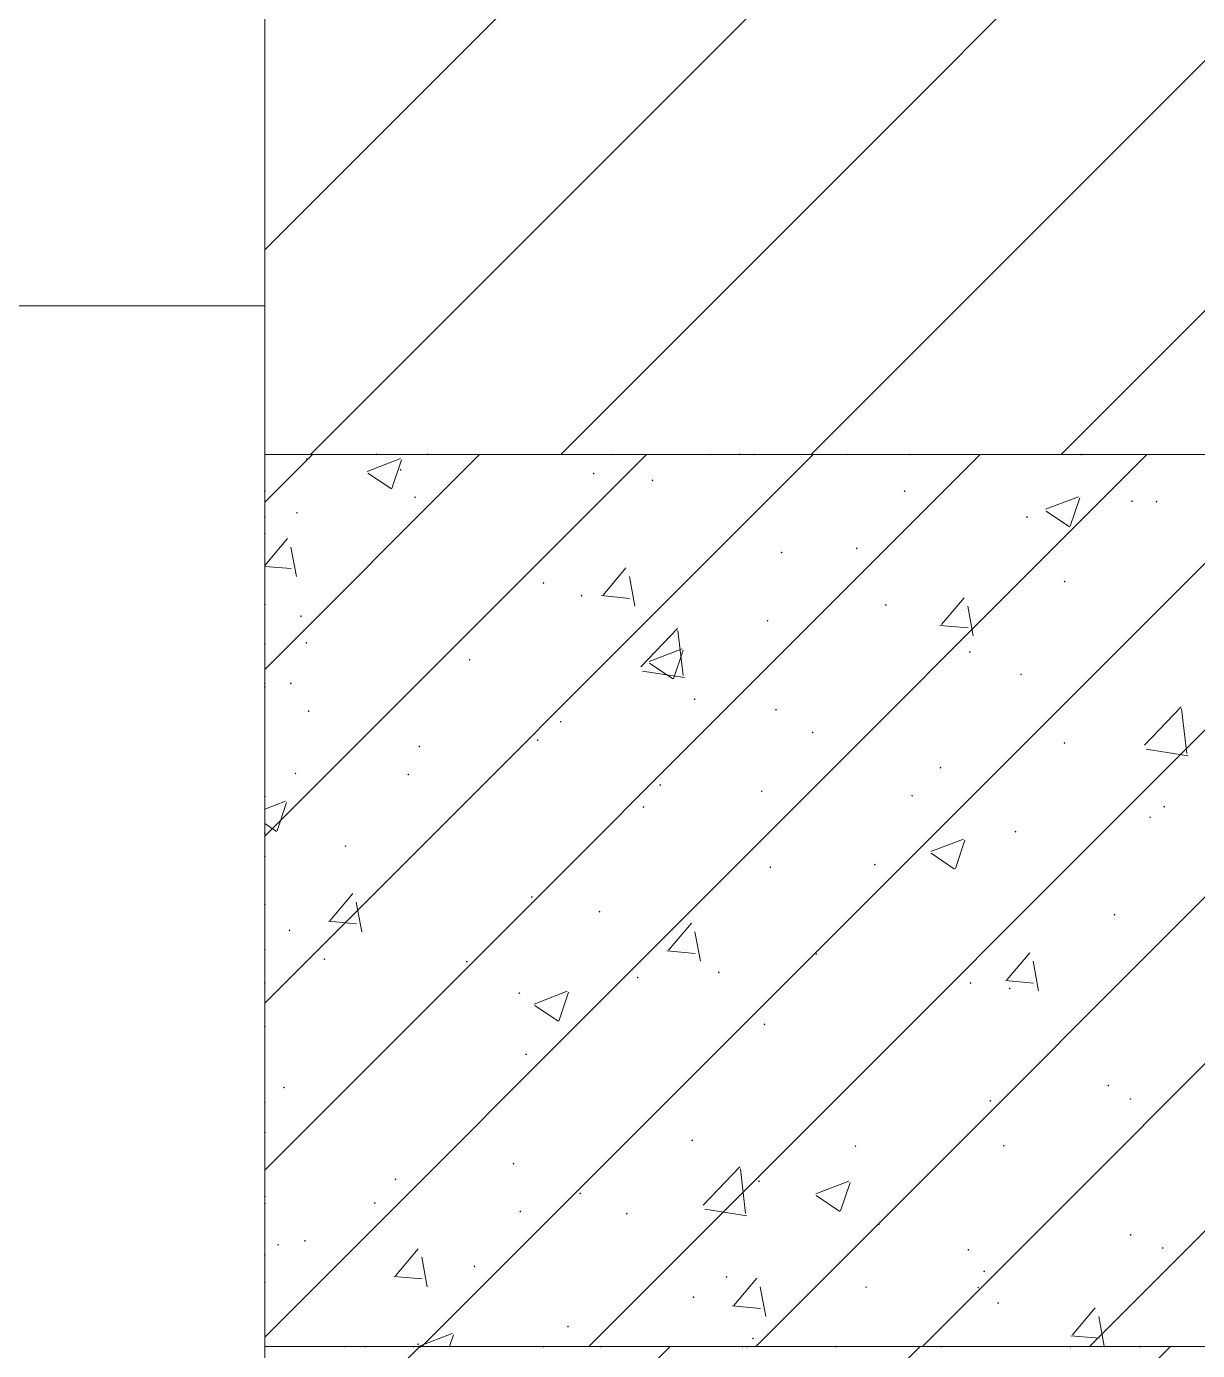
# Model space of a CAD drawing. Header units: millimetres. Extents: x -30643 to 86172, y -19411 to 63186.
# Drawn here: x -7966 to -4867, y -3860 to -357 of the extents above; entities that cross this region are included whole.
import ezdxf

# ---------------------------------------------------------------- set-up
doc = ezdxf.new("R2010")
doc.units = ezdxf.units.MM

msp = doc.modelspace()

# ---------------------------------------------------------------- hatches: boundary and pattern name
h = msp.add_hatch(color=0)
h.dxf.hatch_style = 2
h.paths.add_polyline_path([(-7224.1, -1503.9), (-7226.7, -1501.3), (-7224.1, -1498.7), (-7221.5, -1501.3)])
h = msp.add_hatch(color=0)
h.dxf.hatch_style = 2
h.paths.add_polyline_path([(-7039.8, -1492), (-7042.4, -1489.4), (-7039.8, -1486.8), (-7037.2, -1489.4)])
h = msp.add_hatch(color=0)
h.dxf.hatch_style = 2
h.paths.add_polyline_path([(-7039.8, -1492), (-7042.4, -1489.4), (-7039.8, -1486.8), (-7037.2, -1489.4)])
h = msp.add_hatch(color=0)
h.dxf.hatch_style = 2
h.paths.add_polyline_path([(-6904.7, -1492), (-6907.3, -1489.4), (-6904.7, -1486.8), (-6902.1, -1489.4)])
h = msp.add_hatch(color=0)
h.dxf.hatch_style = 2
h.paths.add_polyline_path([(-6904.7, -1492), (-6907.3, -1489.4), (-6904.7, -1486.8), (-6902.1, -1489.4)])
h = msp.add_hatch(color=0)
h.dxf.hatch_style = 2
h.paths.add_polyline_path([(-6904.7, -1492), (-6907.3, -1489.4), (-6904.7, -1486.8), (-6902.1, -1489.4)])
h = msp.add_hatch(color=0)
h.dxf.hatch_style = 2
h.paths.add_polyline_path([(-6417.7, -1492), (-6420.3, -1489.4), (-6417.7, -1486.8), (-6415.1, -1489.4)])
h = msp.add_hatch(color=0)
h.dxf.hatch_style = 2
h.paths.add_polyline_path([(-6417.7, -1492), (-6420.3, -1489.4), (-6417.7, -1486.8), (-6415.1, -1489.4)])
h = msp.add_hatch(color=0)
h.dxf.hatch_style = 2
h.paths.add_polyline_path([(-6155.3, -1492), (-6157.9, -1489.4), (-6155.3, -1486.8), (-6152.7, -1489.4)])
h = msp.add_hatch(color=0)
h.dxf.hatch_style = 2
h.paths.add_polyline_path([(-6155.3, -1492), (-6157.9, -1489.4), (-6155.3, -1486.8), (-6152.7, -1489.4)])
h = msp.add_hatch(color=0)
h.dxf.hatch_style = 2
h.paths.add_polyline_path([(-6079.3, -1492), (-6081.9, -1489.4), (-6079.3, -1486.8), (-6076.7, -1489.4)])
h = msp.add_hatch(color=0)
h.dxf.hatch_style = 2
h.paths.add_polyline_path([(-6039.9, -1492), (-6042.5, -1489.4), (-6039.9, -1486.8), (-6037.3, -1489.4)])
h = msp.add_hatch(color=0)
h.dxf.hatch_style = 2
h.paths.add_polyline_path([(-6039.9, -1492), (-6042.5, -1489.4), (-6039.9, -1486.8), (-6037.3, -1489.4)])
h = msp.add_hatch(color=0)
h.dxf.hatch_style = 2
h.paths.add_polyline_path([(-6039.9, -1492), (-6042.5, -1489.4), (-6039.9, -1486.8), (-6037.3, -1489.4)])
h = msp.add_hatch(color=0)
h.dxf.hatch_style = 2
h.paths.add_polyline_path([(-5795, -1492), (-5797.6, -1489.4), (-5795, -1486.8), (-5792.4, -1489.4)])
h = msp.add_hatch(color=0)
h.dxf.hatch_style = 2
h.paths.add_polyline_path([(-5795, -1492), (-5797.6, -1489.4), (-5795, -1486.8), (-5792.4, -1489.4)])
h = msp.add_hatch(color=0)
h.dxf.hatch_style = 2
h.paths.add_polyline_path([(-5628.9, -1492), (-5631.5, -1489.4), (-5628.9, -1486.8), (-5626.3, -1489.4)])
h = msp.add_hatch(color=0)
h.dxf.hatch_style = 2
h.paths.add_polyline_path([(-5175.7, -1492), (-5178.3, -1489.4), (-5175.7, -1486.8), (-5173.1, -1489.4)])
h = msp.add_hatch(color=0)
h.dxf.hatch_style = 2
h.paths.add_polyline_path([(-5175.7, -1492), (-5178.3, -1489.4), (-5175.7, -1486.8), (-5173.1, -1489.4)])
h = msp.add_hatch(color=0)
h.dxf.hatch_style = 2
h.paths.add_polyline_path([(-5175.7, -1492), (-5178.3, -1489.4), (-5175.7, -1486.8), (-5173.1, -1489.4)])
h = msp.add_hatch(color=0)
h.dxf.hatch_style = 2
h.paths.add_polyline_path([(-5172.9, -1492), (-5175.5, -1489.4), (-5172.9, -1486.8), (-5170.3, -1489.4)])
h = msp.add_hatch(color=0)
h.dxf.hatch_style = 2
h.paths.add_polyline_path([(-5172.9, -1492), (-5175.5, -1489.4), (-5172.9, -1486.8), (-5170.3, -1489.4)])
h = msp.add_hatch(color=0)
h.dxf.hatch_style = 2
h.paths.add_polyline_path([(-6975.7, -1532.8), (-6978.4, -1530.2), (-6975.7, -1527.6), (-6973.1, -1530.2)])
h = msp.add_hatch(color=0)
h.dxf.hatch_style = 2
h.paths.add_polyline_path([(-6464.9, -1542.6), (-6467.5, -1540), (-6464.9, -1537.4), (-6462.3, -1540)])
h = msp.add_hatch(color=0)
h.dxf.hatch_style = 2
h.paths.add_polyline_path([(-6309.4, -1560.9), (-6312, -1558.3), (-6309.4, -1555.7), (-6306.8, -1558.3)])
h = msp.add_hatch(color=0)
h.dxf.hatch_style = 2
h.paths.add_polyline_path([(-7335.3, -1589.1), (-7337.9, -1586.5), (-7335.3, -1583.9), (-7332.7, -1586.5)])
h = msp.add_hatch(color=0)
h.dxf.hatch_style = 2
h.paths.add_polyline_path([(-7335.3, -1589.1), (-7337.9, -1586.5), (-7335.3, -1583.9), (-7332.7, -1586.5)])
h = msp.add_hatch(color=0)
h.dxf.hatch_style = 2
h.paths.add_polyline_path([(-6937.7, -1605.3), (-6940.4, -1602.7), (-6937.7, -1600.1), (-6935.1, -1602.7)])
h = msp.add_hatch(color=0)
h.dxf.hatch_style = 2
h.paths.add_polyline_path([(-5642.3, -1589.1), (-5644.9, -1586.5), (-5642.3, -1583.9), (-5639.7, -1586.5)])
h = msp.add_hatch(color=0)
h.dxf.hatch_style = 2
h.paths.add_polyline_path([(-5040.6, -1615.8), (-5043.2, -1613.2), (-5040.6, -1610.6), (-5038, -1613.2)])
h = msp.add_hatch(color=0)
h.dxf.hatch_style = 2
h.paths.add_polyline_path([(-7250.2, -1646.1), (-7252.8, -1643.5), (-7250.2, -1640.9), (-7247.6, -1643.5)])
h = msp.add_hatch(color=0)
h.dxf.hatch_style = 2
h.paths.add_polyline_path([(-4975.9, -1617.2), (-4978.5, -1614.6), (-4975.9, -1612), (-4973.3, -1614.6)])
h = msp.add_hatch(color=0)
h.dxf.hatch_style = 2
h.paths.add_polyline_path([(-7335.3, -1657.3), (-7337.9, -1654.7), (-7335.3, -1652.1), (-7332.7, -1654.7)])
h = msp.add_hatch(color=0)
h.dxf.hatch_style = 2
h.paths.add_polyline_path([(-7335.3, -1657.3), (-7337.9, -1654.7), (-7335.3, -1652.1), (-7332.7, -1654.7)])
h = msp.add_hatch(color=0)
h.dxf.hatch_style = 2
h.paths.add_polyline_path([(-5318.6, -1658), (-5321.2, -1655.4), (-5318.6, -1652.8), (-5316, -1655.4)])
h = msp.add_hatch(color=0)
h.dxf.hatch_style = 2
h.paths.add_polyline_path([(-7335.3, -1700.3), (-7337.9, -1697.7), (-7335.3, -1695.1), (-7332.7, -1697.7)])
h = msp.add_hatch(color=0)
h.dxf.hatch_style = 2
h.paths.add_polyline_path([(-7335.3, -1700.3), (-7337.9, -1697.7), (-7335.3, -1695.1), (-7332.7, -1697.7)])
h = msp.add_hatch(color=0)
h.dxf.hatch_style = 2
h.paths.add_polyline_path([(-7335.3, -1700.3), (-7337.9, -1697.7), (-7335.3, -1695.1), (-7332.7, -1697.7)])
h = msp.add_hatch(color=0)
h.dxf.hatch_style = 2
h.paths.add_polyline_path([(-5967.4, -1751.6), (-5970, -1749), (-5967.4, -1746.4), (-5964.8, -1749)])
h = msp.add_hatch(color=0)
h.dxf.hatch_style = 2
h.paths.add_polyline_path([(-5768.9, -1740.4), (-5771.5, -1737.8), (-5768.9, -1735.2), (-5766.3, -1737.8)])
h = msp.add_hatch(color=0)
h.dxf.hatch_style = 2
h.paths.add_polyline_path([(-6597.9, -1831.9), (-6600.5, -1829.2), (-6597.9, -1826.6), (-6595.3, -1829.2)])
h = msp.add_hatch(color=0)
h.dxf.hatch_style = 2
h.paths.add_polyline_path([(-5218.7, -1828.3), (-5221.3, -1825.7), (-5218.7, -1823.1), (-5216.1, -1825.7)])
h = msp.add_hatch(color=0)
h.dxf.hatch_style = 2
h.paths.add_polyline_path([(-7335.3, -1889.6), (-7337.9, -1886.9), (-7335.3, -1884.3), (-7332.7, -1886.9)])
h = msp.add_hatch(color=0)
h.dxf.hatch_style = 2
h.paths.add_polyline_path([(-7335.3, -1889.6), (-7337.9, -1886.9), (-7335.3, -1884.3), (-7332.7, -1886.9)])
h = msp.add_hatch(color=0)
h.dxf.hatch_style = 2
h.paths.add_polyline_path([(-7335.3, -1889.6), (-7337.9, -1886.9), (-7335.3, -1884.3), (-7332.7, -1886.9)])
h = msp.add_hatch(color=0)
h.dxf.hatch_style = 2
h.paths.add_polyline_path([(-6497.2, -1865.6), (-6499.8, -1863), (-6497.2, -1860.4), (-6494.6, -1863)])
h = msp.add_hatch(color=0)
h.dxf.hatch_style = 2
h.paths.add_polyline_path([(-5692.2, -1890.3), (-5694.8, -1887.7), (-5692.2, -1885), (-5689.6, -1887.7)])
h = msp.add_hatch(color=0)
h.dxf.hatch_style = 2
h.paths.add_polyline_path([(-7239.6, -1919.8), (-7242.2, -1917.2), (-7239.6, -1914.6), (-7237, -1917.2)])
h = msp.add_hatch(color=0)
h.dxf.hatch_style = 2
h.paths.add_polyline_path([(-6004.7, -1931.8), (-6007.3, -1929.2), (-6004.7, -1926.6), (-6002.1, -1929.2)])
h = msp.add_hatch(color=0)
h.dxf.hatch_style = 2
h.paths.add_polyline_path([(-7335.3, -1993.7), (-7337.9, -1991.1), (-7335.3, -1988.5), (-7332.7, -1991.1)])
h = msp.add_hatch(color=0)
h.dxf.hatch_style = 2
h.paths.add_polyline_path([(-7335.3, -1993.7), (-7337.9, -1991.1), (-7335.3, -1988.5), (-7332.7, -1991.1)])
h = msp.add_hatch(color=0)
h.dxf.hatch_style = 2
h.paths.add_polyline_path([(-7225.6, -1990.2), (-7228.2, -1987.6), (-7225.6, -1985), (-7223, -1987.6)])
h = msp.add_hatch(color=0)
h.dxf.hatch_style = 2
h.paths.add_polyline_path([(-6793.5, -2035.2), (-6796.1, -2032.6), (-6793.5, -2030), (-6790.9, -2032.6)])
h = msp.add_hatch(color=0)
h.dxf.hatch_style = 2
h.paths.add_polyline_path([(-5469.9, -2014.8), (-5472.5, -2012.2), (-5469.9, -2009.6), (-5467.3, -2012.2)])
h = msp.add_hatch(color=0)
h.dxf.hatch_style = 2
h.paths.add_polyline_path([(-7335.3, -2097.1), (-7337.9, -2094.5), (-7335.3, -2091.9), (-7332.7, -2094.5)])
h = msp.add_hatch(color=0)
h.dxf.hatch_style = 2
h.paths.add_polyline_path([(-7335.3, -2097.1), (-7337.9, -2094.5), (-7335.3, -2091.9), (-7332.7, -2094.5)])
h = msp.add_hatch(color=0)
h.dxf.hatch_style = 2
h.paths.add_polyline_path([(-7335.3, -2097.1), (-7337.9, -2094.5), (-7335.3, -2091.9), (-7332.7, -2094.5)])
h = msp.add_hatch(color=0)
h.dxf.hatch_style = 2
h.paths.add_polyline_path([(-7266.4, -2097.8), (-7269, -2095.2), (-7266.4, -2092.6), (-7263.8, -2095.2)])
h = msp.add_hatch(color=0)
h.dxf.hatch_style = 2
h.paths.add_polyline_path([(-5334.1, -2073.9), (-5336.7, -2071.3), (-5334.1, -2068.7), (-5331.5, -2071.3)])
h = msp.add_hatch(color=0)
h.dxf.hatch_style = 2
h.paths.add_polyline_path([(-7335.3, -2107), (-7337.9, -2104.4), (-7335.3, -2101.8), (-7332.7, -2104.4)])
h = msp.add_hatch(color=0)
h.dxf.hatch_style = 2
h.paths.add_polyline_path([(-7335.3, -2107), (-7337.9, -2104.4), (-7335.3, -2101.8), (-7332.7, -2104.4)])
h = msp.add_hatch(color=0)
h.dxf.hatch_style = 2
h.paths.add_polyline_path([(-7335.3, -2107), (-7337.9, -2104.4), (-7335.3, -2101.8), (-7332.7, -2104.4)])
h = msp.add_hatch(color=0)
h.dxf.hatch_style = 2
h.paths.add_polyline_path([(-6198.2, -2139.4), (-6200.8, -2136.8), (-6198.2, -2134.2), (-6195.6, -2136.8)])
h = msp.add_hatch(color=0)
h.dxf.hatch_style = 2
h.paths.add_polyline_path([(-7219.2, -2171), (-7221.8, -2168.4), (-7219.2, -2165.8), (-7216.6, -2168.4)])
h = msp.add_hatch(color=0)
h.dxf.hatch_style = 2
h.paths.add_polyline_path([(-5982.9, -2167.5), (-5985.5, -2164.9), (-5982.9, -2162.3), (-5980.3, -2164.9)])
h = msp.add_hatch(color=0)
h.dxf.hatch_style = 2
h.paths.add_polyline_path([(-6552.1, -2199.2), (-6554.7, -2196.6), (-6552.1, -2194), (-6549.5, -2196.6)])
h = msp.add_hatch(color=0)
h.dxf.hatch_style = 2
h.paths.add_polyline_path([(-5885.7, -2227.3), (-5888.4, -2224.7), (-5885.7, -2222.1), (-5883.1, -2224.7)])
h = msp.add_hatch(color=0)
h.dxf.hatch_style = 2
h.paths.add_polyline_path([(-6926.5, -2264.6), (-6929.1, -2262), (-6926.5, -2259.4), (-6923.9, -2262)])
h = msp.add_hatch(color=0)
h.dxf.hatch_style = 2
h.paths.add_polyline_path([(-6613.4, -2247.7), (-6616, -2245.1), (-6613.4, -2242.5), (-6610.7, -2245.1)])
h = msp.add_hatch(color=0)
h.dxf.hatch_style = 2
h.paths.add_polyline_path([(-5219.4, -2255.5), (-5222, -2252.9), (-5219.4, -2250.3), (-5216.8, -2252.9)])
h = msp.add_hatch(color=0)
h.dxf.hatch_style = 2
h.paths.add_polyline_path([(-7254.4, -2335.7), (-7257, -2333.1), (-7254.4, -2330.5), (-7251.8, -2333.1)])
h = msp.add_hatch(color=0)
h.dxf.hatch_style = 2
h.paths.add_polyline_path([(-6955.3, -2338.5), (-6957.9, -2335.9), (-6955.3, -2333.3), (-6952.7, -2335.9)])
h = msp.add_hatch(color=0)
h.dxf.hatch_style = 2
h.paths.add_polyline_path([(-5547.3, -2320.9), (-5549.9, -2318.3), (-5547.3, -2315.7), (-5544.7, -2318.3)])
h = msp.add_hatch(color=0)
h.dxf.hatch_style = 2
h.paths.add_polyline_path([(-6289, -2366.6), (-6291.6, -2364), (-6289, -2361.4), (-6286.4, -2364)])
h = msp.add_hatch(color=0)
h.dxf.hatch_style = 2
h.paths.add_polyline_path([(-6020.2, -2382.8), (-6022.8, -2380.2), (-6020.2, -2377.6), (-6017.5, -2380.2)])
h = msp.add_hatch(color=0)
h.dxf.hatch_style = 2
h.paths.add_polyline_path([(-7335.3, -2397.6), (-7337.9, -2395), (-7335.3, -2392.4), (-7332.7, -2395)])
h = msp.add_hatch(color=0)
h.dxf.hatch_style = 2
h.paths.add_polyline_path([(-7335.3, -2397.6), (-7337.9, -2395), (-7335.3, -2392.4), (-7332.7, -2395)])
h = msp.add_hatch(color=0)
h.dxf.hatch_style = 2
h.paths.add_polyline_path([(-5622.6, -2394.8), (-5625.2, -2392.2), (-5622.6, -2389.6), (-5620, -2392.2)])
h = msp.add_hatch(color=0)
h.dxf.hatch_style = 2
h.paths.add_polyline_path([(-6333.3, -2424.3), (-6335.9, -2421.7), (-6333.3, -2419.1), (-6330.7, -2421.7)])
h = msp.add_hatch(color=0)
h.dxf.hatch_style = 2
h.paths.add_polyline_path([(-4992.8, -2451.8), (-4995.4, -2449.2), (-4992.8, -2446.6), (-4990.2, -2449.2)])
h = msp.add_hatch(color=0)
h.dxf.hatch_style = 2
h.paths.add_polyline_path([(-4955.5, -2423.6), (-4958.1, -2421), (-4955.5, -2418.4), (-4952.9, -2421)])
h = msp.add_hatch(color=0)
h.dxf.hatch_style = 2
h.paths.add_polyline_path([(-5348.8, -2489.8), (-5351.4, -2487.2), (-5348.8, -2484.6), (-5346.2, -2487.2)])
h = msp.add_hatch(color=0)
h.dxf.hatch_style = 2
h.paths.add_polyline_path([(-7335.3, -2493.3), (-7337.9, -2490.7), (-7335.3, -2488.1), (-7332.7, -2490.7)])
h = msp.add_hatch(color=0)
h.dxf.hatch_style = 2
h.paths.add_polyline_path([(-7335.3, -2493.3), (-7337.9, -2490.7), (-7335.3, -2488.1), (-7332.7, -2490.7)])
h = msp.add_hatch(color=0)
h.dxf.hatch_style = 2
h.paths.add_polyline_path([(-7335.3, -2555.9), (-7337.9, -2553.3), (-7335.3, -2550.7), (-7332.7, -2553.3)])
h = msp.add_hatch(color=0)
h.dxf.hatch_style = 2
h.paths.add_polyline_path([(-7121.4, -2527.8), (-7124, -2525.2), (-7121.4, -2522.6), (-7118.8, -2525.2)])
h = msp.add_hatch(color=0)
h.dxf.hatch_style = 2
h.paths.add_polyline_path([(-5997.6, -2583.4), (-6000.2, -2580.8), (-5997.6, -2578.2), (-5995, -2580.8)])
h = msp.add_hatch(color=0)
h.dxf.hatch_style = 2
h.paths.add_polyline_path([(-5721.1, -2577), (-5723.7, -2574.4), (-5721.1, -2571.8), (-5718.5, -2574.4)])
h = msp.add_hatch(color=0)
h.dxf.hatch_style = 2
h.paths.add_polyline_path([(-6628.8, -2662.9), (-6631.4, -2660.3), (-6628.8, -2657.7), (-6626.2, -2660.3)])
h = msp.add_hatch(color=0)
h.dxf.hatch_style = 2
h.paths.add_polyline_path([(-7335.3, -2681.9), (-7337.9, -2679.3), (-7335.3, -2676.7), (-7332.7, -2679.3)])
h = msp.add_hatch(color=0)
h.dxf.hatch_style = 2
h.paths.add_polyline_path([(-7335.3, -2681.9), (-7337.9, -2679.3), (-7335.3, -2676.7), (-7332.7, -2679.3)])
h = msp.add_hatch(color=0)
h.dxf.hatch_style = 2
h.paths.add_polyline_path([(-6449.4, -2701.6), (-6452, -2699), (-6449.4, -2696.4), (-6446.8, -2699)])
h = msp.add_hatch(color=0)
h.dxf.hatch_style = 2
h.paths.add_polyline_path([(-5087.1, -2709.3), (-5089.7, -2706.7), (-5087.1, -2704.1), (-5084.5, -2706.7)])
h = msp.add_hatch(color=0)
h.dxf.hatch_style = 2
h.paths.add_polyline_path([(-7269.9, -2750.9), (-7272.5, -2748.3), (-7269.9, -2745.6), (-7267.3, -2748.3)])
h = msp.add_hatch(color=0)
h.dxf.hatch_style = 2
h.paths.add_polyline_path([(-7335.3, -2801.5), (-7337.9, -2798.9), (-7335.3, -2796.3), (-7332.7, -2798.9)])
h = msp.add_hatch(color=0)
h.dxf.hatch_style = 2
h.paths.add_polyline_path([(-7335.3, -2801.5), (-7337.9, -2798.9), (-7335.3, -2796.3), (-7332.7, -2798.9)])
h = msp.add_hatch(color=0)
h.dxf.hatch_style = 2
h.paths.add_polyline_path([(-7177.7, -2826.9), (-7180.3, -2824.2), (-7177.7, -2821.6), (-7175.1, -2824.2)])
h = msp.add_hatch(color=0)
h.dxf.hatch_style = 2
h.paths.add_polyline_path([(-6800.5, -2833.9), (-6803.1, -2831.3), (-6800.5, -2828.7), (-6797.9, -2831.3)])
h = msp.add_hatch(color=0)
h.dxf.hatch_style = 2
h.paths.add_polyline_path([(-5875.9, -2813.5), (-5878.5, -2810.9), (-5875.9, -2808.3), (-5873.3, -2810.9)])
h = msp.add_hatch(color=0)
h.dxf.hatch_style = 2
h.paths.add_polyline_path([(-6348.8, -2875.4), (-6351.4, -2872.8), (-6348.8, -2870.2), (-6346.2, -2872.8)])
h = msp.add_hatch(color=0)
h.dxf.hatch_style = 2
h.paths.add_polyline_path([(-6134.1, -2862), (-6136.8, -2859.4), (-6134.1, -2856.8), (-6131.5, -2859.4)])
h = msp.add_hatch(color=0)
h.dxf.hatch_style = 2
h.paths.add_polyline_path([(-7335.3, -2890.2), (-7337.9, -2887.6), (-7335.3, -2885), (-7332.7, -2887.6)])
h = msp.add_hatch(color=0)
h.dxf.hatch_style = 2
h.paths.add_polyline_path([(-7335.3, -2890.2), (-7337.9, -2887.6), (-7335.3, -2885), (-7332.7, -2887.6)])
h = msp.add_hatch(color=0)
h.dxf.hatch_style = 2
h.paths.add_polyline_path([(-7335.3, -2890.2), (-7337.9, -2887.6), (-7335.3, -2885), (-7332.7, -2887.6)])
h = msp.add_hatch(color=0)
h.dxf.hatch_style = 2
h.paths.add_polyline_path([(-5467.8, -2890.2), (-5470.4, -2887.6), (-5467.8, -2885), (-5465.2, -2887.6)])
h = msp.add_hatch(color=0)
h.dxf.hatch_style = 2
h.paths.add_polyline_path([(-5364.3, -2905), (-5366.9, -2902.4), (-5364.3, -2899.8), (-5361.7, -2902.4)])
h = msp.add_hatch(color=0)
h.dxf.hatch_style = 2
h.paths.add_polyline_path([(-6661.9, -2916.9), (-6664.5, -2914.3), (-6661.9, -2911.7), (-6659.3, -2914.3)])
h = msp.add_hatch(color=0)
h.dxf.hatch_style = 2
h.paths.add_polyline_path([(-7335.3, -3005.6), (-7337.9, -3003), (-7335.3, -3000.4), (-7332.7, -3003)])
h = msp.add_hatch(color=0)
h.dxf.hatch_style = 2
h.paths.add_polyline_path([(-7335.3, -3005.6), (-7337.9, -3003), (-7335.3, -3000.4), (-7332.7, -3003)])
h = msp.add_hatch(color=0)
h.dxf.hatch_style = 2
h.paths.add_polyline_path([(-6013.1, -2999.3), (-6015.7, -2996.7), (-6013.1, -2994), (-6010.5, -2996.7)])
h = msp.add_hatch(color=0)
h.dxf.hatch_style = 2
h.paths.add_polyline_path([(-6643.6, -3078.8), (-6646.2, -3076.2), (-6643.6, -3073.6), (-6641, -3076.2)])
h = msp.add_hatch(color=0)
h.dxf.hatch_style = 2
h.paths.add_polyline_path([(-7284.7, -3166.7), (-7287.3, -3164.1), (-7284.7, -3161.5), (-7282.1, -3164.1)])
h = msp.add_hatch(color=0)
h.dxf.hatch_style = 2
h.paths.add_polyline_path([(-5103.3, -3161.1), (-5105.9, -3158.5), (-5103.3, -3155.9), (-5100.7, -3158.5)])
h = msp.add_hatch(color=0)
h.dxf.hatch_style = 2
h.paths.add_polyline_path([(-7335.3, -3205.4), (-7337.9, -3202.8), (-7335.3, -3200.2), (-7332.7, -3202.8)])
h = msp.add_hatch(color=0)
h.dxf.hatch_style = 2
h.paths.add_polyline_path([(-7335.3, -3205.4), (-7337.9, -3202.8), (-7335.3, -3200.2), (-7332.7, -3202.8)])
h = msp.add_hatch(color=0)
h.dxf.hatch_style = 2
h.paths.add_polyline_path([(-5415.7, -3201.9), (-5418.3, -3199.3), (-5415.7, -3196.7), (-5413.1, -3199.3)])
h = msp.add_hatch(color=0)
h.dxf.hatch_style = 2
h.paths.add_polyline_path([(-5044.1, -3197), (-5046.8, -3194.4), (-5044.1, -3191.8), (-5041.5, -3194.4)])
h = msp.add_hatch(color=0)
h.dxf.hatch_style = 2
h.paths.add_polyline_path([(-7335.3, -3286.4), (-7337.9, -3283.8), (-7335.3, -3281.1), (-7332.7, -3283.8)])
h = msp.add_hatch(color=0)
h.dxf.hatch_style = 2
h.paths.add_polyline_path([(-7335.3, -3286.4), (-7337.9, -3283.8), (-7335.3, -3281.1), (-7332.7, -3283.8)])
h = msp.add_hatch(color=0)
h.dxf.hatch_style = 2
h.paths.add_polyline_path([(-7335.3, -3286.4), (-7337.9, -3283.8), (-7335.3, -3281.1), (-7332.7, -3283.8)])
h = msp.add_hatch(color=0)
h.dxf.hatch_style = 2
h.paths.add_polyline_path([(-6204.5, -3306.1), (-6207.1, -3303.5), (-6204.5, -3300.9), (-6201.9, -3303.5)])
h = msp.add_hatch(color=0)
h.dxf.hatch_style = 2
h.paths.add_polyline_path([(-5772.5, -3321.5), (-5775.1, -3318.9), (-5772.5, -3316.3), (-5769.9, -3318.9)])
h = msp.add_hatch(color=0)
h.dxf.hatch_style = 2
h.paths.add_polyline_path([(-5379.8, -3320.8), (-5382.4, -3318.2), (-5379.8, -3315.6), (-5377.2, -3318.2)])
h = msp.add_hatch(color=0)
h.dxf.hatch_style = 2
h.paths.add_polyline_path([(-6677.4, -3368), (-6680, -3365.4), (-6677.4, -3362.8), (-6674.8, -3365.4)])
h = msp.add_hatch(color=0)
h.dxf.hatch_style = 2
h.paths.add_polyline_path([(-6989.8, -3409.5), (-6992.4, -3406.9), (-6989.8, -3404.3), (-6987.2, -3406.9)])
h = msp.add_hatch(color=0)
h.dxf.hatch_style = 2
h.paths.add_polyline_path([(-6027.9, -3414.4), (-6030.5, -3411.8), (-6027.9, -3409.2), (-6025.3, -3411.8)])
h = msp.add_hatch(color=0)
h.dxf.hatch_style = 2
h.paths.add_polyline_path([(-7335.3, -3454.5), (-7337.9, -3451.9), (-7335.3, -3449.3), (-7332.7, -3451.9)])
h = msp.add_hatch(color=0)
h.dxf.hatch_style = 2
h.paths.add_polyline_path([(-7335.3, -3454.5), (-7337.9, -3451.9), (-7335.3, -3449.3), (-7332.7, -3451.9)])
h = msp.add_hatch(color=0)
h.dxf.hatch_style = 2
h.paths.add_polyline_path([(-7044, -3472.1), (-7046.6, -3469.5), (-7044, -3466.9), (-7041.4, -3469.5)])
h = msp.add_hatch(color=0)
h.dxf.hatch_style = 2
h.paths.add_polyline_path([(-6500.8, -3446.8), (-6503.4, -3444.2), (-6500.8, -3441.6), (-6498.2, -3444.2)])
h = msp.add_hatch(color=0)
h.dxf.hatch_style = 2
h.paths.add_polyline_path([(-7335.3, -3474.2), (-7337.9, -3471.6), (-7335.3, -3469), (-7332.7, -3471.6)])
h = msp.add_hatch(color=0)
h.dxf.hatch_style = 2
h.paths.add_polyline_path([(-7335.3, -3474.2), (-7337.9, -3471.6), (-7335.3, -3469), (-7332.7, -3471.6)])
h = msp.add_hatch(color=0)
h.dxf.hatch_style = 2
h.paths.add_polyline_path([(-7335.3, -3474.2), (-7337.9, -3471.6), (-7335.3, -3469), (-7332.7, -3471.6)])
h = msp.add_hatch(color=0)
h.dxf.hatch_style = 2
h.paths.add_polyline_path([(-6659.1, -3494.6), (-6661.7, -3492), (-6659.1, -3489.4), (-6656.5, -3492)])
h = msp.add_hatch(color=0)
h.dxf.hatch_style = 2
h.paths.add_polyline_path([(-6377.6, -3500.3), (-6380.2, -3497.7), (-6377.6, -3495.1), (-6375, -3497.7)])
h = msp.add_hatch(color=0)
h.dxf.hatch_style = 2
h.paths.add_polyline_path([(-5710.5, -3528.4), (-5713.1, -3525.8), (-5710.5, -3523.2), (-5707.9, -3525.8)])
h = msp.add_hatch(color=0)
h.dxf.hatch_style = 2
h.paths.add_polyline_path([(-7229.1, -3572), (-7231.7, -3569.4), (-7229.1, -3566.8), (-7226.5, -3569.4)])
h = msp.add_hatch(color=0)
h.dxf.hatch_style = 2
h.paths.add_polyline_path([(-5044.1, -3556.6), (-5046.8, -3554), (-5044.1, -3551.4), (-5041.5, -3554)])
h = msp.add_hatch(color=0)
h.dxf.hatch_style = 2
h.paths.add_polyline_path([(-7335.3, -3610), (-7337.9, -3607.4), (-7335.3, -3604.8), (-7332.7, -3607.4)])
h = msp.add_hatch(color=0)
h.dxf.hatch_style = 2
h.paths.add_polyline_path([(-7335.3, -3610), (-7337.9, -3607.4), (-7335.3, -3604.8), (-7332.7, -3607.4)])
h = msp.add_hatch(color=0)
h.dxf.hatch_style = 2
h.paths.add_polyline_path([(-7300.1, -3582.6), (-7302.7, -3580), (-7300.1, -3577.4), (-7297.5, -3580)])
h = msp.add_hatch(color=0)
h.dxf.hatch_style = 2
h.paths.add_polyline_path([(-5473.4, -3596), (-5476, -3593.4), (-5473.4, -3590.8), (-5470.8, -3593.4)])
h = msp.add_hatch(color=0)
h.dxf.hatch_style = 2
h.paths.add_polyline_path([(-4959, -3591), (-4961.6, -3588.4), (-4959, -3585.8), (-4956.4, -3588.4)])
h = msp.add_hatch(color=0)
h.dxf.hatch_style = 2
h.paths.add_polyline_path([(-6780.8, -3639.6), (-6783.4, -3637), (-6780.8, -3634.4), (-6778.2, -3637)])
h = msp.add_hatch(color=0)
h.dxf.hatch_style = 2
h.paths.add_polyline_path([(-6113.7, -3667.7), (-6116.3, -3665.1), (-6113.7, -3662.5), (-6111.1, -3665.1)])
h = msp.add_hatch(color=0)
h.dxf.hatch_style = 2
h.paths.add_polyline_path([(-5431.9, -3653), (-5434.5, -3650.4), (-5431.9, -3647.8), (-5429.3, -3650.4)])
h = msp.add_hatch(color=0)
h.dxf.hatch_style = 2
h.paths.add_polyline_path([(-7335.3, -3683.2), (-7337.9, -3680.6), (-7335.3, -3678), (-7332.7, -3680.6)])
h = msp.add_hatch(color=0)
h.dxf.hatch_style = 2
h.paths.add_polyline_path([(-7335.3, -3683.2), (-7337.9, -3680.6), (-7335.3, -3678), (-7332.7, -3680.6)])
h = msp.add_hatch(color=0)
h.dxf.hatch_style = 2
h.paths.add_polyline_path([(-5744.3, -3694.5), (-5746.9, -3691.9), (-5744.3, -3689.3), (-5741.7, -3691.9)])
h = msp.add_hatch(color=0)
h.dxf.hatch_style = 2
h.paths.add_polyline_path([(-5447.4, -3695.9), (-5450, -3693.3), (-5447.4, -3690.7), (-5444.8, -3693.3)])
h = msp.add_hatch(color=0)
h.dxf.hatch_style = 2
h.paths.add_polyline_path([(-6201.7, -3721.2), (-6204.3, -3718.6), (-6201.7, -3716), (-6199.1, -3718.6)])
h = msp.add_hatch(color=0)
h.dxf.hatch_style = 2
h.paths.add_polyline_path([(-5394.6, -3736.7), (-5397.2, -3734.1), (-5394.6, -3731.5), (-5392, -3734.1)])
h = msp.add_hatch(color=0)
h.dxf.hatch_style = 2
h.paths.add_polyline_path([(-6533.1, -3798.6), (-6535.7, -3796), (-6533.1, -3793.4), (-6530.5, -3796)])
h = msp.add_hatch(color=0)
h.dxf.hatch_style = 2
h.paths.add_polyline_path([(-7124.9, -3852.1), (-7127.5, -3849.5), (-7124.9, -3846.9), (-7122.3, -3849.5)])
h = msp.add_hatch(color=0)
h.dxf.hatch_style = 2
h.paths.add_polyline_path([(-7124.9, -3852.1), (-7127.5, -3849.5), (-7124.9, -3846.9), (-7122.3, -3849.5)])
h = msp.add_hatch(color=0)
h.dxf.hatch_style = 2
h.paths.add_polyline_path([(-7124.9, -3852.1), (-7127.5, -3849.5), (-7124.9, -3846.9), (-7122.3, -3849.5)])
h = msp.add_hatch(color=0)
h.dxf.hatch_style = 2
h.paths.add_polyline_path([(-7070, -3852.1), (-7072.6, -3849.5), (-7070, -3846.9), (-7067.4, -3849.5)])
h = msp.add_hatch(color=0)
h.dxf.hatch_style = 2
h.paths.add_polyline_path([(-6941.3, -3852.1), (-6943.9, -3849.5), (-6941.3, -3846.9), (-6938.7, -3849.5)])
h = msp.add_hatch(color=0)
h.dxf.hatch_style = 2
h.paths.add_polyline_path([(-6930, -3845.8), (-6932.6, -3843.2), (-6930, -3840.6), (-6927.4, -3843.2)])
h = msp.add_hatch(color=0)
h.dxf.hatch_style = 2
h.paths.add_polyline_path([(-6923.7, -3852.1), (-6926.3, -3849.5), (-6923.7, -3846.9), (-6921.1, -3849.5)])
h = msp.add_hatch(color=0)
h.dxf.hatch_style = 2
h.paths.add_polyline_path([(-6597.9, -3852.1), (-6600.5, -3849.5), (-6597.9, -3846.9), (-6595.3, -3849.5)])
h = msp.add_hatch(color=0)
h.dxf.hatch_style = 2
h.paths.add_polyline_path([(-6448, -3852.1), (-6450.6, -3849.5), (-6448, -3846.9), (-6445.4, -3849.5)])
h = msp.add_hatch(color=0)
h.dxf.hatch_style = 2
h.paths.add_polyline_path([(-6071.5, -3852.1), (-6074.1, -3849.5), (-6071.5, -3846.9), (-6068.9, -3849.5)])
h = msp.add_hatch(color=0)
h.dxf.hatch_style = 2
h.paths.add_polyline_path([(-6058.9, -3852.1), (-6061.5, -3849.5), (-6058.9, -3846.9), (-6056.3, -3849.5)])
h = msp.add_hatch(color=0)
h.dxf.hatch_style = 2
h.paths.add_polyline_path([(-6043.4, -3830.3), (-6046, -3827.7), (-6043.4, -3825.1), (-6040.8, -3827.7)])
h = msp.add_hatch(color=0)
h.dxf.hatch_style = 2
h.paths.add_polyline_path([(-5825.2, -3852.1), (-5827.8, -3849.5), (-5825.2, -3846.9), (-5822.6, -3849.5)])
h = msp.add_hatch(color=0)
h.dxf.hatch_style = 2
h.paths.add_polyline_path([(-5545.2, -3852.1), (-5547.8, -3849.5), (-5545.2, -3846.9), (-5542.6, -3849.5)])
h = msp.add_hatch(color=0)
h.dxf.hatch_style = 2
h.paths.add_polyline_path([(-5545.2, -3852.1), (-5547.8, -3849.5), (-5545.2, -3846.9), (-5542.6, -3849.5)])
h = msp.add_hatch(color=0)
h.dxf.hatch_style = 2
h.paths.add_polyline_path([(-5203.2, -3852.1), (-5205.8, -3849.5), (-5203.2, -3846.9), (-5200.6, -3849.5)])
h = msp.add_hatch(color=0)
h.dxf.hatch_style = 2
h.paths.add_polyline_path([(-5194, -3852.1), (-5196.6, -3849.5), (-5194, -3846.9), (-5191.4, -3849.5)])
h = msp.add_hatch(color=0)
h.dxf.hatch_style = 2
h.paths.add_polyline_path([(-5018.1, -3852.1), (-5020.7, -3849.5), (-5018.1, -3846.9), (-5015.5, -3849.5)])
h = msp.add_hatch(color=0)
h.dxf.hatch_style = 2
h.paths.add_polyline_path([(-5018.1, -3852.1), (-5020.7, -3849.5), (-5018.1, -3846.9), (-5015.5, -3849.5)])
h = msp.add_hatch(color=0)
h.dxf.hatch_style = 2
h.paths.add_polyline_path([(-5018.1, -3852.1), (-5020.7, -3849.5), (-5018.1, -3846.9), (-5015.5, -3849.5)])

# ---------------------------------------------------------------- linework, layer by layer
at = {"color": 0, "lineweight": 0}
for points in [[(-7335.3, 1444.3), (-7335.3, -9340.3)], [(-7335.3, -948.2), (-4942.8, 1444.3)], [(-7214.3, -1489.4), (-4424.9, 1300)], [(-6552.1, -1489.4), (-4424.9, 637.9)], [(-5890, -1489.4), (-4424.9, -25)], [(-5227.8, -1489.4), (-4424.9, -687.2)], [(-7335.3, -1096), (-9863.6, -1096)], [(-7335.3, -1489.4), (-4424.9, -1489.4)], [(-7335.3, -1616), (-7208.7, -1489.4)], [(-7335.3, -2057.9), (-6767.5, -1489.4)], [(-7335.3, -2499.1), (-6325.5, -1489.4)], [(-7335.3, -2941.1), (-5884.3, -1489.4)], [(-7335.3, -3382.3), (-5442.4, -1489.4)], [(-7335.3, -3824.2), (-5001.2, -1489.4)], [(-7064.4, -1534.4), (-6976.5, -1500.6)], [(-6999, -1579.4), (-6973.6, -1504.1)], [(-6919.5, -3849.5), (-4559.3, -1489.4)], [(-7063, -1538.6), (-7000.4, -1580.8)], [(-5269.3, -1634.3), (-5182.1, -1601.3)], [(-5203.9, -1679.4), (-5178.6, -1604.1)], [(-5267.9, -1639.3), (-5206, -1680.8)], [(-7335.3, -1782.8), (-7275.5, -1711.7)], [(-7251.6, -1812.4), (-7266.4, -1734.3)], [(-7335.3, -1785.6), (-7265.7, -1791.2)], [(-6478.2, -3849.5), (-4424.9, -1796.2)], [(-6440.2, -1861.6), (-6379.7, -1789.8)], [(-6356.5, -1890.5), (-6370.6, -1812.4)], [(-6444.5, -1863), (-6369.9, -1870.1)], [(-5544.5, -1939.7), (-5484.7, -1868.7)], [(-5460.7, -1969.3), (-5474.8, -1891.2)], [(-6340.3, -2051.6), (-6243.2, -1950.3)], [(-6228.4, -2074.1), (-6242.5, -1955.2)], [(-5548.7, -1941.8), (-5474.1, -1948.2)], [(-6318.5, -2037.5), (-6231.3, -2003.8)], [(-6253.8, -2082.6), (-6228.4, -2007.3)], [(-6336.1, -2062.9), (-6224.9, -2079.8)], [(-6317.1, -2041.8), (-6255.2, -2083.3)], [(-5007.6, -2258.5), (-4910.4, -2157.2)], [(-4895.7, -2280.3), (-4909.7, -2162.1)], [(-6036.3, -3849.5), (-4424.9, -2238.1)], [(-5003.3, -2269), (-4892.2, -2286.6)], [(-7335.3, -2427.4), (-7280.4, -2406.3)], [(-7303, -2485.1), (-7277.6, -2409.8)], [(-7335.3, -2465.4), (-7304.4, -2486.5)], [(-5573.3, -2540), (-5486.1, -2506.9)], [(-5507.9, -2585), (-5482.5, -2509.7)], [(-5571.9, -2544.2), (-5510, -2586.4)], [(-7162.9, -2722.9), (-7102.4, -2651.1)], [(-7078.5, -2751.8), (-7093.3, -2673.7)], [(-5595.1, -3849.5), (-4424.9, -2679.3)], [(-7167.1, -2724.3), (-7092.6, -2730.7)], [(-6267.1, -2801), (-6206.6, -2729.3)], [(-6182.7, -2829.9), (-6197.5, -2751.8)], [(-6271.4, -2802.4), (-6196.8, -2809.5)], [(-5371.4, -2879.1), (-5310.8, -2807.4)], [(-5287.6, -2908.7), (-5301.7, -2829.9)], [(-5375.6, -2881.2), (-5301, -2887.6)], [(-6622.5, -2943.2), (-6535.2, -2909.4)], [(-6557.1, -2988.2), (-6531.7, -2912.2)], [(-6621.1, -2947.4), (-6559.2, -2988.9)], [(-5153.2, -3849.5), (-4424.9, -3121.2)], [(-6175, -3475.2), (-6077.9, -3373.8)], [(-6063.1, -3497), (-6076.4, -3378.7)], [(-5877.3, -3445.6), (-5790, -3411.8)], [(-5811.9, -3490.6), (-5786.5, -3415.3)], [(-5875.9, -3449.8), (-5814, -3492)], [(-6170.7, -3485.7), (-6059.6, -3503.3)], [(-6989.1, -3662.3), (-6929.3, -3590.6)], [(-6905.4, -3691.2), (-6920.2, -3613.1)], [(-6994, -3663.7), (-6918.7, -3670.1)], [(-6094, -3740.4), (-6033.5, -3668.7)], [(-6009.6, -3769.3), (-6024.4, -3691.2)], [(-6098.3, -3741.8), (-6023.7, -3748.9)], [(-5198.3, -3818.5), (-5137.7, -3746.8)], [(-5113.8, -3848.1), (-5128.6, -3769.3)], [(-6926.5, -3848.1), (-6839.2, -3815)], [(-7335.3, -3849.5), (-4424.9, -3849.5)], [(-7335.3, -4259.8), (-6925.1, -3849.5)], [(-7335.3, -4921.9), (-6262.9, -3849.5)], [(-7335.3, -5584.1), (-5600.8, -3849.5)], [(-7335.3, -6246.2), (-4938.6, -3849.5)], [(-6846.3, -3849.5), (-6835.7, -3817.8)], [(-5202.5, -3820.7), (-5127.9, -3827)]]:
    msp.add_lwpolyline(points, dxfattribs=at)

doc.saveas('drawing.dxf')
